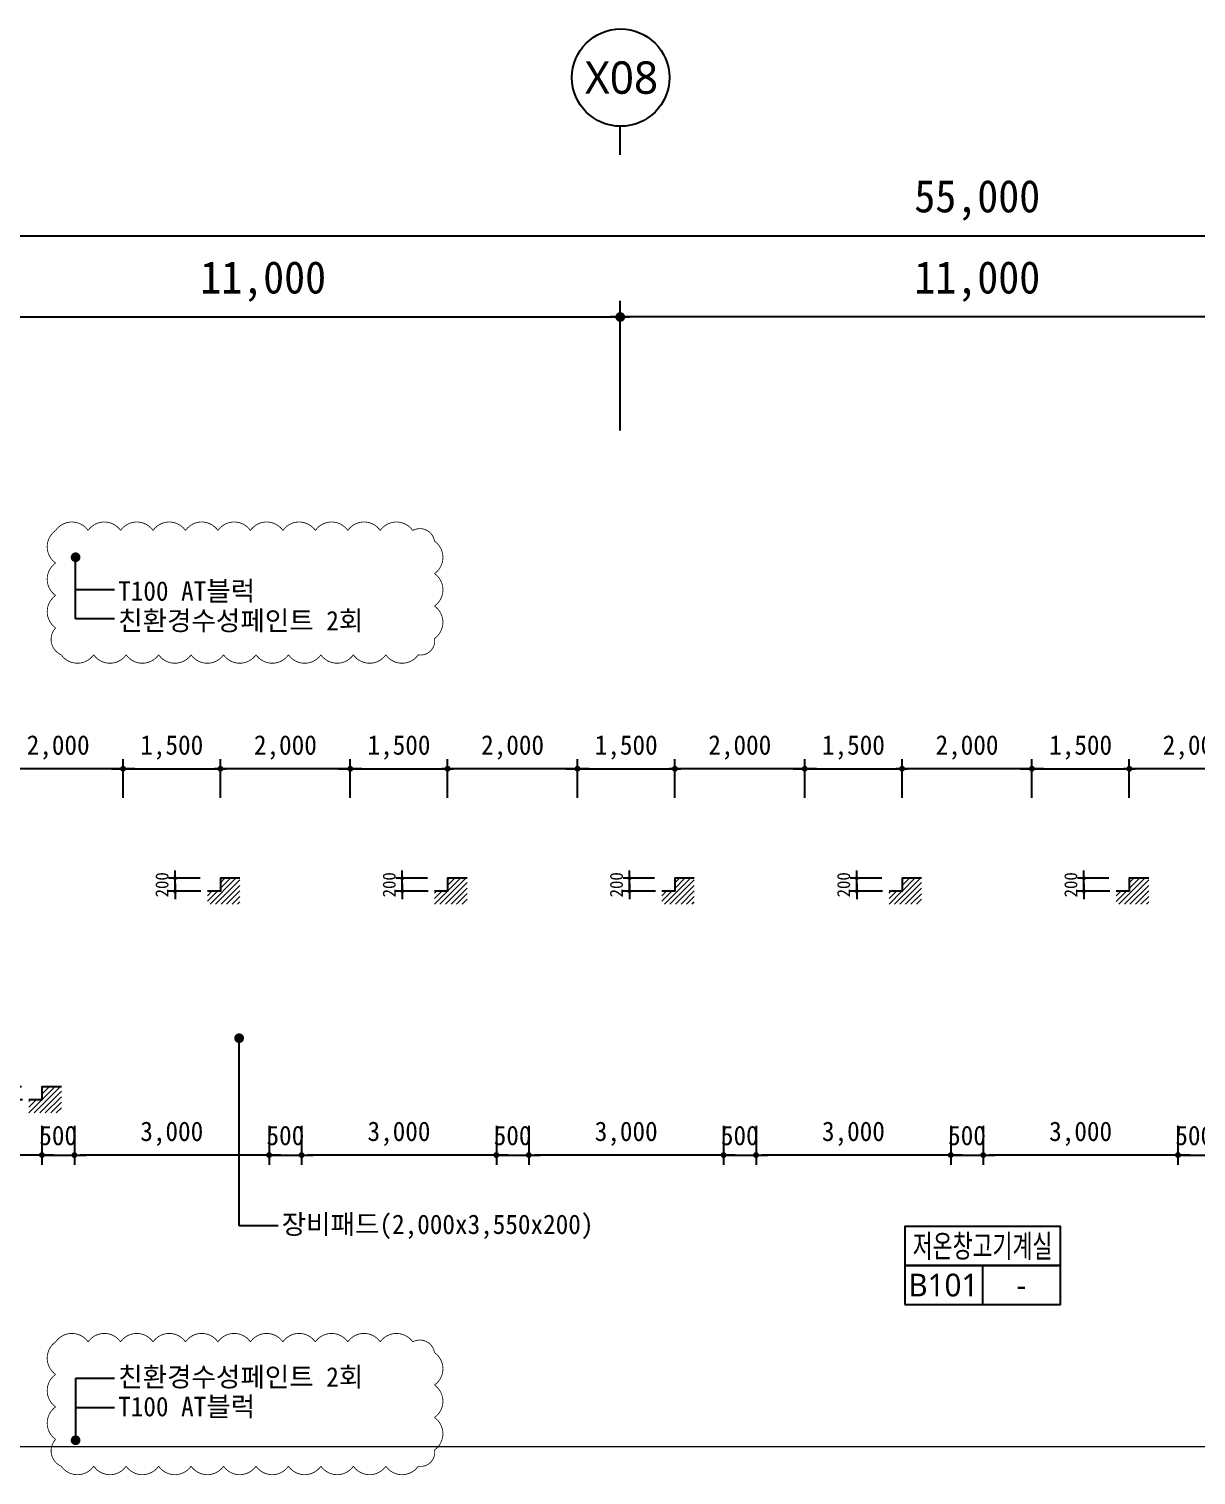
# Model space of a CAD drawing. Header units: inches. Extents: x 3675 to 732988, y -33059 to 70575.
# Drawn here: x 348255 to 366234, y 46551 to 68825 of the extents above; entities that cross this region are included whole.
import ezdxf
from ezdxf.enums import TextEntityAlignment as Align

# ---------------------------------------------------------------- set-up
doc = ezdxf.new("R2010")
doc.units = ezdxf.units.IN
doc.header["$MEASUREMENT"] = 0
doc.linetypes.add('CEN', pattern=[62, 60, -1, 0, -1])
doc.layers.get('0').update_dxf_attribs({"linetype": 'CONTINUOUS'})
for name, color, linetype, lineweight in [('A-AXIS-BUBL', 7, 'CONTINUOUS', 25), ('A-AXIS-LINE', 1, 'CEN', 15), ('A-DIMS', 7, 'CONTINUOUS', 25), ('A-MKXS-LEAD', 7, 'CONTINUOUS', 25), ('A-MKXS-TEXT1', 3, 'CONTINUOUS', 25), ('A-MKXX-NAME', 3, 'CONTINUOUS', 25), ('A-MKXX-SYMB', 7, 'CONTINUOUS', 25), ('A-XXXX-HATC', 8, 'CONTINUOUS', 18), ('A-XXXX-SYMB', 7, 'CONTINUOUS', 25), ('A-XXXX-TXT2', 3, 'CONTINUOUS', 25), ('REV-202205', 20, 'CONTINUOUS', 25)]:
    doc.layers.add(name, color=color, linetype=linetype, lineweight=lineweight)
doc.styles.add('HY울릉도L', font='H2GTRE.TTF')
doc.styles.add('돋움체', font='')
doc.styles.add('맑은고딕', font='malgun.ttf')
doc.styles.get('돋움체').set_extended_font_data('DotumChe')
doc.dimstyles.new('CDIM', dxfattribs={"dimtxt": 2, "dimasz": 0.6, "dimexe": 1, "dimexo": 1, "dimgap": 1, "dimtad": 1, "dimdec": 0, "dimrnd": 0.5, "dimzin": 0, "dimdsep": 32, "dimlunit": 6, "dimtxsty": 'HY울릉도L', "dimblk1": '_CIDOT', "dimblk2": '_CIDOT', "dimsah": 1, "dimcen": 4.5, "dimclrd": 2, "dimclre": 2, "dimclrt": 7, "dimadec": 0, "dimazin": 0, "dimtfac": 1, "dimtdec": 0, "dimtix": 1, "dimtmove": 2, "dimatfit": 1, "dimldrblk": '_CIDOT', "dimfxl": 1, "dimtolj": 1, "dimtzin": 0, "dimlwd": -1, "dimarcsym": 0})

# ---------------------------------------------------------------- blocks, each defined once
blk = doc.blocks.new('_CIDOT')
at = {"color": 0, "linetype": 'ByBlock'}
blk.add_line((2, 0), (-1, 0), dxfattribs=at)
at = {"color": 0, "linetype": 'ByBlock', "const_width": 0.5}
blk.add_lwpolyline([(-0.25, 0, 1), (0.25, 0, 1)], format="xyb", close=True, dxfattribs=at)
blk = doc.blocks.new('*D322')
at = {"layer": 'A-DIMS', "lineweight": -2, "transparency": 16777216}
for p, q in [((335363, 62638), (335363, 65888)), ((390363, 62638), (390363, 65888))]:
    blk.add_line(p, q, dxfattribs=at)
at = {"layer": 'A-DIMS', "transparency": 16777216}
blk.add_line((335513, 65638), (390213, 65638), dxfattribs=at)
at = {"layer": 'A-DIMS', "transparency": 16777216, "xscale": 150, "yscale": 150, "zscale": 150, "rotation": 180}
blk.add_blockref('_CIDOT', (335363, 65638), dxfattribs=at)
at = {"layer": 'A-DIMS', "transparency": 16777216, "xscale": 150, "yscale": 150, "zscale": 150}
blk.add_blockref('_CIDOT', (390363, 65638), dxfattribs=at)
at = {"layer": 'A-DIMS', "color": 3, "transparency": 16777216, "insert": (362863, 66185), "char_height": 500, "attachment_point": 5, "style": '돋움체'}
blk.add_mtext('\\A1;55,000', dxfattribs=at)
blk = doc.blocks.new('*D318')
at = {"layer": 'A-DIMS', "lineweight": -2, "transparency": 16777216}
for p, q in [((346363, 62638), (346363, 64638)), ((357363, 62638), (357363, 64638))]:
    blk.add_line(p, q, dxfattribs=at)
at = {"layer": 'A-DIMS', "transparency": 16777216}
blk.add_line((346513, 64388), (357213, 64388), dxfattribs=at)
at = {"layer": 'A-DIMS', "transparency": 16777216, "xscale": 150, "yscale": 150, "zscale": 150, "rotation": 180}
blk.add_blockref('_CIDOT', (346363, 64388), dxfattribs=at)
at = {"layer": 'A-DIMS', "transparency": 16777216, "xscale": 150, "yscale": 150, "zscale": 150}
blk.add_blockref('_CIDOT', (357363, 64388), dxfattribs=at)
at = {"layer": 'A-DIMS', "color": 3, "transparency": 16777216, "insert": (351863, 64935), "char_height": 500, "attachment_point": 5, "style": '돋움체'}
blk.add_mtext('\\A1;11,000', dxfattribs=at)
blk = doc.blocks.new('*D320')
at = {"layer": 'A-DIMS', "lineweight": -2, "transparency": 16777216}
for p, q in [((357363, 62638), (357363, 64638)), ((368363, 62638), (368363, 64638))]:
    blk.add_line(p, q, dxfattribs=at)
at = {"layer": 'A-DIMS', "transparency": 16777216}
blk.add_line((368213, 64388), (357513, 64388), dxfattribs=at)
at = {"layer": 'A-DIMS', "transparency": 16777216, "xscale": 150, "yscale": 150, "zscale": 150, "rotation": 180}
blk.add_blockref('_CIDOT', (357363, 64388), dxfattribs=at)
at = {"layer": 'A-DIMS', "transparency": 16777216, "xscale": 150, "yscale": 150, "zscale": 150}
blk.add_blockref('_CIDOT', (368363, 64388), dxfattribs=at)
at = {"layer": 'A-DIMS', "color": 3, "transparency": 16777216, "insert": (362863, 64935), "char_height": 500, "attachment_point": 5, "style": '돋움체'}
blk.add_mtext('\\A1;11,000', dxfattribs=at)
blk = doc.blocks.new('*D348')
at = {"layer": 'A-DIMS', "lineweight": -2, "transparency": 16777216}
for p, q in [((347705, 56980), (347705, 57580)), ((349705, 56980), (349705, 57580))]:
    blk.add_line(p, q, dxfattribs=at)
at = {"layer": 'A-DIMS', "transparency": 16777216}
blk.add_line((349615, 57430), (347795, 57430), dxfattribs=at)
at = {"layer": 'A-DIMS', "transparency": 16777216, "xscale": 90, "yscale": 90, "zscale": 90, "rotation": 180}
blk.add_blockref('_CIDOT', (347705, 57430), dxfattribs=at)
at = {"layer": 'A-DIMS', "transparency": 16777216, "xscale": 90, "yscale": 90, "zscale": 90}
blk.add_blockref('_CIDOT', (349705, 57430), dxfattribs=at)
at = {"layer": 'A-DIMS', "color": 3, "transparency": 16777216, "insert": (348705, 57758), "char_height": 300, "attachment_point": 5, "style": '돋움체'}
blk.add_mtext('\\A1;2,000', dxfattribs=at)
blk = doc.blocks.new('*D349')
at = {"layer": 'A-DIMS', "lineweight": -2, "transparency": 16777216}
for p, q in [((349705, 56980), (349705, 57580)), ((351205, 56980), (351205, 57580))]:
    blk.add_line(p, q, dxfattribs=at)
at = {"layer": 'A-DIMS', "transparency": 16777216}
blk.add_line((349795, 57430), (351115, 57430), dxfattribs=at)
at = {"layer": 'A-DIMS', "transparency": 16777216, "xscale": 90, "yscale": 90, "zscale": 90, "rotation": 180}
blk.add_blockref('_CIDOT', (349705, 57430), dxfattribs=at)
at = {"layer": 'A-DIMS', "transparency": 16777216, "xscale": 90, "yscale": 90, "zscale": 90}
blk.add_blockref('_CIDOT', (351205, 57430), dxfattribs=at)
at = {"layer": 'A-DIMS', "color": 3, "transparency": 16777216, "insert": (350455, 57758), "char_height": 300, "attachment_point": 5, "style": '돋움체'}
blk.add_mtext('\\A1;1,500', dxfattribs=at)
blk = doc.blocks.new('*D350')
at = {"layer": 'A-DIMS', "lineweight": -2, "transparency": 16777216}
for p, q in [((351205, 56980), (351205, 57580)), ((353205, 56980), (353205, 57580))]:
    blk.add_line(p, q, dxfattribs=at)
at = {"layer": 'A-DIMS', "transparency": 16777216}
blk.add_line((353115, 57430), (351295, 57430), dxfattribs=at)
at = {"layer": 'A-DIMS', "transparency": 16777216, "xscale": 90, "yscale": 90, "zscale": 90, "rotation": 180}
blk.add_blockref('_CIDOT', (351205, 57430), dxfattribs=at)
at = {"layer": 'A-DIMS', "transparency": 16777216, "xscale": 90, "yscale": 90, "zscale": 90}
blk.add_blockref('_CIDOT', (353205, 57430), dxfattribs=at)
at = {"layer": 'A-DIMS', "color": 3, "transparency": 16777216, "insert": (352205, 57758), "char_height": 300, "attachment_point": 5, "style": '돋움체'}
blk.add_mtext('\\A1;2,000', dxfattribs=at)
blk = doc.blocks.new('*D351')
at = {"layer": 'A-DIMS', "lineweight": -2, "transparency": 16777216}
for p, q in [((353205, 56980), (353205, 57580)), ((354705, 56980), (354705, 57580))]:
    blk.add_line(p, q, dxfattribs=at)
at = {"layer": 'A-DIMS', "transparency": 16777216}
blk.add_line((353295, 57430), (354615, 57430), dxfattribs=at)
at = {"layer": 'A-DIMS', "transparency": 16777216, "xscale": 90, "yscale": 90, "zscale": 90, "rotation": 180}
blk.add_blockref('_CIDOT', (353205, 57430), dxfattribs=at)
at = {"layer": 'A-DIMS', "transparency": 16777216, "xscale": 90, "yscale": 90, "zscale": 90}
blk.add_blockref('_CIDOT', (354705, 57430), dxfattribs=at)
at = {"layer": 'A-DIMS', "color": 3, "transparency": 16777216, "insert": (353955, 57758), "char_height": 300, "attachment_point": 5, "style": '돋움체'}
blk.add_mtext('\\A1;1,500', dxfattribs=at)
blk = doc.blocks.new('*D352')
at = {"layer": 'A-DIMS', "lineweight": -2, "transparency": 16777216}
for p, q in [((354705, 56980), (354705, 57580)), ((356705, 56980), (356705, 57580))]:
    blk.add_line(p, q, dxfattribs=at)
at = {"layer": 'A-DIMS', "transparency": 16777216}
blk.add_line((356615, 57430), (354795, 57430), dxfattribs=at)
at = {"layer": 'A-DIMS', "transparency": 16777216, "xscale": 90, "yscale": 90, "zscale": 90, "rotation": 180}
blk.add_blockref('_CIDOT', (354705, 57430), dxfattribs=at)
at = {"layer": 'A-DIMS', "transparency": 16777216, "xscale": 90, "yscale": 90, "zscale": 90}
blk.add_blockref('_CIDOT', (356705, 57430), dxfattribs=at)
at = {"layer": 'A-DIMS', "color": 3, "transparency": 16777216, "insert": (355705, 57758), "char_height": 300, "attachment_point": 5, "style": '돋움체'}
blk.add_mtext('\\A1;2,000', dxfattribs=at)
blk = doc.blocks.new('*D620')
at = {"layer": 'A-DIMS', "lineweight": -2, "transparency": 16777216}
for p, q in [((364892, 55743), (364406, 55743)), ((364905, 55543), (364406, 55543))]:
    blk.add_line(p, q, dxfattribs=at)
at = {"layer": 'A-DIMS', "transparency": 16777216}
for p, q in [((364506, 55803), (364506, 55863)), ((364506, 55543), (364506, 55743)), ((364506, 55483), (364506, 55423))]:
    blk.add_line(p, q, dxfattribs=at)
at = {"layer": 'A-DIMS', "transparency": 16777216, "xscale": 60, "yscale": 60, "zscale": 60}
for p, rotation in [((364506, 55743), 270), ((364506, 55543), 90)]:
    blk.add_blockref('_CIDOT', p, dxfattribs=dict(at, rotation=rotation))
at = {"layer": 'A-DIMS', "color": 3, "transparency": 16777216, "insert": (364305, 55643), "char_height": 200, "attachment_point": 5, "rotation": 90, "style": '돋움체'}
blk.add_mtext('\\A1;200', dxfattribs=at)
blk = doc.blocks.new('*D617')
at = {"layer": 'A-DIMS', "lineweight": -2, "transparency": 16777216}
for p, q in [((361392, 55743), (360906, 55743)), ((361405, 55543), (360906, 55543))]:
    blk.add_line(p, q, dxfattribs=at)
at = {"layer": 'A-DIMS', "transparency": 16777216}
for p, q in [((361006, 55803), (361006, 55863)), ((361006, 55543), (361006, 55743)), ((361006, 55483), (361006, 55423))]:
    blk.add_line(p, q, dxfattribs=at)
at = {"layer": 'A-DIMS', "transparency": 16777216, "xscale": 60, "yscale": 60, "zscale": 60}
for p, rotation in [((361006, 55743), 270), ((361006, 55543), 90)]:
    blk.add_blockref('_CIDOT', p, dxfattribs=dict(at, rotation=rotation))
at = {"layer": 'A-DIMS', "color": 3, "transparency": 16777216, "insert": (360805, 55643), "char_height": 200, "attachment_point": 5, "rotation": 90, "style": '돋움체'}
blk.add_mtext('\\A1;200', dxfattribs=at)
blk = doc.blocks.new('*D618')
at = {"layer": 'A-DIMS', "lineweight": -2, "transparency": 16777216}
for p, q in [((357892, 55743), (357406, 55743)), ((357905, 55543), (357406, 55543))]:
    blk.add_line(p, q, dxfattribs=at)
at = {"layer": 'A-DIMS', "transparency": 16777216}
for p, q in [((357506, 55803), (357506, 55863)), ((357506, 55543), (357506, 55743)), ((357506, 55483), (357506, 55423))]:
    blk.add_line(p, q, dxfattribs=at)
at = {"layer": 'A-DIMS', "transparency": 16777216, "xscale": 60, "yscale": 60, "zscale": 60}
for p, rotation in [((357506, 55743), 270), ((357506, 55543), 90)]:
    blk.add_blockref('_CIDOT', p, dxfattribs=dict(at, rotation=rotation))
at = {"layer": 'A-DIMS', "color": 3, "transparency": 16777216, "insert": (357305, 55643), "char_height": 200, "attachment_point": 5, "rotation": 90, "style": '돋움체'}
blk.add_mtext('\\A1;200', dxfattribs=at)
blk = doc.blocks.new('*D619')
at = {"layer": 'A-DIMS', "lineweight": -2, "transparency": 16777216}
for p, q in [((354392, 55743), (353906, 55743)), ((354405, 55543), (353906, 55543))]:
    blk.add_line(p, q, dxfattribs=at)
at = {"layer": 'A-DIMS', "transparency": 16777216}
for p, q in [((354006, 55803), (354006, 55863)), ((354006, 55543), (354006, 55743)), ((354006, 55483), (354006, 55423))]:
    blk.add_line(p, q, dxfattribs=at)
at = {"layer": 'A-DIMS', "transparency": 16777216, "xscale": 60, "yscale": 60, "zscale": 60}
for p, rotation in [((354006, 55743), 270), ((354006, 55543), 90)]:
    blk.add_blockref('_CIDOT', p, dxfattribs=dict(at, rotation=rotation))
at = {"layer": 'A-DIMS', "color": 3, "transparency": 16777216, "insert": (353805, 55643), "char_height": 200, "attachment_point": 5, "rotation": 90, "style": '돋움체'}
blk.add_mtext('\\A1;200', dxfattribs=at)
blk = doc.blocks.new('*D621')
at = {"layer": 'A-DIMS', "lineweight": -2, "transparency": 16777216}
for p, q in [((350892, 55743), (350406, 55743)), ((350905, 55543), (350406, 55543))]:
    blk.add_line(p, q, dxfattribs=at)
at = {"layer": 'A-DIMS', "transparency": 16777216}
for p, q in [((350506, 55803), (350506, 55863)), ((350506, 55543), (350506, 55743)), ((350506, 55483), (350506, 55423))]:
    blk.add_line(p, q, dxfattribs=at)
at = {"layer": 'A-DIMS', "transparency": 16777216, "xscale": 60, "yscale": 60, "zscale": 60}
for p, rotation in [((350506, 55743), 270), ((350506, 55543), 90)]:
    blk.add_blockref('_CIDOT', p, dxfattribs=dict(at, rotation=rotation))
at = {"layer": 'A-DIMS', "color": 3, "transparency": 16777216, "insert": (350305, 55643), "char_height": 200, "attachment_point": 5, "rotation": 90, "style": '돋움체'}
blk.add_mtext('\\A1;200', dxfattribs=at)
blk = doc.blocks.new('*D624')
at = {"layer": 'A-DIMS', "transparency": 16777216}
for p, q in [((347756, 52590), (347756, 52650)), ((347756, 52330), (347756, 52530)), ((347756, 52270), (347756, 52210))]:
    blk.add_line(p, q, dxfattribs=at)
at = {"layer": 'A-DIMS', "lineweight": -2, "transparency": 16777216}
for p, q in [((348142, 52530), (347656, 52530)), ((348155, 52330), (347656, 52330))]:
    blk.add_line(p, q, dxfattribs=at)
at = {"layer": 'A-DIMS', "transparency": 16777216, "xscale": 60, "yscale": 60, "zscale": 60}
for p, rotation in [((347756, 52530), 270), ((347756, 52330), 90)]:
    blk.add_blockref('_CIDOT', p, dxfattribs=dict(at, rotation=rotation))
at = {"layer": 'A-DIMS', "color": 3, "transparency": 16777216, "insert": (347555, 52430), "char_height": 200, "attachment_point": 5, "rotation": 90, "style": '돋움체'}
blk.add_mtext('\\A1;200', dxfattribs=at)
blk = doc.blocks.new('*D630')
at = {"layer": 'A-DIMS', "lineweight": -2, "transparency": 16777216}
for p, q in [((356705, 56980), (356705, 57580)), ((358205, 56980), (358205, 57580))]:
    blk.add_line(p, q, dxfattribs=at)
at = {"layer": 'A-DIMS', "transparency": 16777216}
blk.add_line((356795, 57430), (358115, 57430), dxfattribs=at)
at = {"layer": 'A-DIMS', "transparency": 16777216, "xscale": 90, "yscale": 90, "zscale": 90, "rotation": 180}
blk.add_blockref('_CIDOT', (356705, 57430), dxfattribs=at)
at = {"layer": 'A-DIMS', "transparency": 16777216, "xscale": 90, "yscale": 90, "zscale": 90}
blk.add_blockref('_CIDOT', (358205, 57430), dxfattribs=at)
at = {"layer": 'A-DIMS', "color": 3, "transparency": 16777216, "insert": (357455, 57758), "char_height": 300, "attachment_point": 5, "style": '돋움체'}
blk.add_mtext('\\A1;1,500', dxfattribs=at)
blk = doc.blocks.new('*D631')
at = {"layer": 'A-DIMS', "lineweight": -2, "transparency": 16777216}
for p, q in [((358205, 56980), (358205, 57580)), ((360205, 56980), (360205, 57580))]:
    blk.add_line(p, q, dxfattribs=at)
at = {"layer": 'A-DIMS', "transparency": 16777216}
blk.add_line((360115, 57430), (358295, 57430), dxfattribs=at)
at = {"layer": 'A-DIMS', "transparency": 16777216, "xscale": 90, "yscale": 90, "zscale": 90, "rotation": 180}
blk.add_blockref('_CIDOT', (358205, 57430), dxfattribs=at)
at = {"layer": 'A-DIMS', "transparency": 16777216, "xscale": 90, "yscale": 90, "zscale": 90}
blk.add_blockref('_CIDOT', (360205, 57430), dxfattribs=at)
at = {"layer": 'A-DIMS', "color": 3, "transparency": 16777216, "insert": (359205, 57758), "char_height": 300, "attachment_point": 5, "style": '돋움체'}
blk.add_mtext('\\A1;2,000', dxfattribs=at)
blk = doc.blocks.new('*D632')
at = {"layer": 'A-DIMS', "lineweight": -2, "transparency": 16777216}
for p, q in [((360205, 56980), (360205, 57580)), ((361705, 56980), (361705, 57580))]:
    blk.add_line(p, q, dxfattribs=at)
at = {"layer": 'A-DIMS', "transparency": 16777216}
blk.add_line((360295, 57430), (361615, 57430), dxfattribs=at)
at = {"layer": 'A-DIMS', "transparency": 16777216, "xscale": 90, "yscale": 90, "zscale": 90, "rotation": 180}
blk.add_blockref('_CIDOT', (360205, 57430), dxfattribs=at)
at = {"layer": 'A-DIMS', "transparency": 16777216, "xscale": 90, "yscale": 90, "zscale": 90}
blk.add_blockref('_CIDOT', (361705, 57430), dxfattribs=at)
at = {"layer": 'A-DIMS', "color": 3, "transparency": 16777216, "insert": (360955, 57758), "char_height": 300, "attachment_point": 5, "style": '돋움체'}
blk.add_mtext('\\A1;1,500', dxfattribs=at)
blk = doc.blocks.new('*D633')
at = {"layer": 'A-DIMS', "lineweight": -2, "transparency": 16777216}
for p, q in [((361705, 56980), (361705, 57580)), ((363705, 56980), (363705, 57580))]:
    blk.add_line(p, q, dxfattribs=at)
at = {"layer": 'A-DIMS', "transparency": 16777216}
blk.add_line((363615, 57430), (361795, 57430), dxfattribs=at)
at = {"layer": 'A-DIMS', "transparency": 16777216, "xscale": 90, "yscale": 90, "zscale": 90, "rotation": 180}
blk.add_blockref('_CIDOT', (361705, 57430), dxfattribs=at)
at = {"layer": 'A-DIMS', "transparency": 16777216, "xscale": 90, "yscale": 90, "zscale": 90}
blk.add_blockref('_CIDOT', (363705, 57430), dxfattribs=at)
at = {"layer": 'A-DIMS', "color": 3, "transparency": 16777216, "insert": (362705, 57758), "char_height": 300, "attachment_point": 5, "style": '돋움체'}
blk.add_mtext('\\A1;2,000', dxfattribs=at)
blk = doc.blocks.new('*D634')
at = {"layer": 'A-DIMS', "lineweight": -2, "transparency": 16777216}
for p, q in [((363705, 56980), (363705, 57580)), ((365205, 56980), (365205, 57580))]:
    blk.add_line(p, q, dxfattribs=at)
at = {"layer": 'A-DIMS', "transparency": 16777216}
blk.add_line((363795, 57430), (365115, 57430), dxfattribs=at)
at = {"layer": 'A-DIMS', "transparency": 16777216, "xscale": 90, "yscale": 90, "zscale": 90, "rotation": 180}
blk.add_blockref('_CIDOT', (363705, 57430), dxfattribs=at)
at = {"layer": 'A-DIMS', "transparency": 16777216, "xscale": 90, "yscale": 90, "zscale": 90}
blk.add_blockref('_CIDOT', (365205, 57430), dxfattribs=at)
at = {"layer": 'A-DIMS', "color": 3, "transparency": 16777216, "insert": (364455, 57758), "char_height": 300, "attachment_point": 5, "style": '돋움체'}
blk.add_mtext('\\A1;1,500', dxfattribs=at)
blk = doc.blocks.new('*D635')
at = {"layer": 'A-DIMS', "lineweight": -2, "transparency": 16777216}
for p, q in [((365205, 56980), (365205, 57580)), ((367205, 56980), (367205, 57580))]:
    blk.add_line(p, q, dxfattribs=at)
at = {"layer": 'A-DIMS', "transparency": 16777216}
blk.add_line((367115, 57430), (365295, 57430), dxfattribs=at)
at = {"layer": 'A-DIMS', "transparency": 16777216, "xscale": 90, "yscale": 90, "zscale": 90, "rotation": 180}
blk.add_blockref('_CIDOT', (365205, 57430), dxfattribs=at)
at = {"layer": 'A-DIMS', "transparency": 16777216, "xscale": 90, "yscale": 90, "zscale": 90}
blk.add_blockref('_CIDOT', (367205, 57430), dxfattribs=at)
at = {"layer": 'A-DIMS', "color": 3, "transparency": 16777216, "insert": (366205, 57758), "char_height": 300, "attachment_point": 5, "style": '돋움체'}
blk.add_mtext('\\A1;2,000', dxfattribs=at)
blk = doc.blocks.new('*D644')
at = {"layer": 'A-DIMS', "lineweight": -2, "transparency": 16777216}
for p, q in [((346363, 51930), (346363, 51330)), ((348455, 51930), (348455, 51330))]:
    blk.add_line(p, q, dxfattribs=at)
at = {"layer": 'A-DIMS', "transparency": 16777216}
blk.add_line((348365, 51480), (346453, 51480), dxfattribs=at)
at = {"layer": 'A-DIMS', "transparency": 16777216, "xscale": 90, "yscale": 90, "zscale": 90, "rotation": 180}
blk.add_blockref('_CIDOT', (346363, 51480), dxfattribs=at)
at = {"layer": 'A-DIMS', "transparency": 16777216, "xscale": 90, "yscale": 90, "zscale": 90}
blk.add_blockref('_CIDOT', (348455, 51480), dxfattribs=at)
at = {"layer": 'A-DIMS', "color": 3, "transparency": 16777216, "insert": (347409, 51808), "char_height": 300, "attachment_point": 5, "style": '돋움체'}
blk.add_mtext('\\A1;2,092', dxfattribs=at)
blk = doc.blocks.new('*D645')
at = {"layer": 'A-DIMS', "lineweight": -2, "transparency": 16777216}
for p, q in [((348455, 51930), (348455, 51330)), ((348955, 51930), (348955, 51330))]:
    blk.add_line(p, q, dxfattribs=at)
at = {"layer": 'A-DIMS', "transparency": 16777216}
for p, q in [((348365, 51480), (348275, 51480)), ((348455, 51480), (348955, 51480)), ((349045, 51480), (349135, 51480))]:
    blk.add_line(p, q, dxfattribs=at)
at = {"layer": 'A-DIMS', "transparency": 16777216, "xscale": 90, "yscale": 90, "zscale": 90}
blk.add_blockref('_CIDOT', (348455, 51480), dxfattribs=at)
at = {"layer": 'A-DIMS', "transparency": 16777216, "xscale": 90, "yscale": 90, "zscale": 90, "rotation": 180}
blk.add_blockref('_CIDOT', (348955, 51480), dxfattribs=at)
at = {"layer": 'A-DIMS', "color": 3, "transparency": 16777216, "insert": (348705, 51780), "char_height": 300, "attachment_point": 5, "style": '돋움체'}
blk.add_mtext('\\A1;500', dxfattribs=at)
blk = doc.blocks.new('*D646')
at = {"layer": 'A-DIMS', "lineweight": -2, "transparency": 16777216}
for p, q in [((348955, 51930), (348955, 51330)), ((351955, 51930), (351955, 51330))]:
    blk.add_line(p, q, dxfattribs=at)
at = {"layer": 'A-DIMS', "transparency": 16777216}
blk.add_line((351865, 51480), (349045, 51480), dxfattribs=at)
at = {"layer": 'A-DIMS', "transparency": 16777216, "xscale": 90, "yscale": 90, "zscale": 90, "rotation": 180}
blk.add_blockref('_CIDOT', (348955, 51480), dxfattribs=at)
at = {"layer": 'A-DIMS', "transparency": 16777216, "xscale": 90, "yscale": 90, "zscale": 90}
blk.add_blockref('_CIDOT', (351955, 51480), dxfattribs=at)
at = {"layer": 'A-DIMS', "color": 3, "transparency": 16777216, "insert": (350455, 51808), "char_height": 300, "attachment_point": 5, "style": '돋움체'}
blk.add_mtext('\\A1;3,000', dxfattribs=at)
blk = doc.blocks.new('*D647')
at = {"layer": 'A-DIMS', "lineweight": -2, "transparency": 16777216}
for p, q in [((351955, 51930), (351955, 51330)), ((352455, 51930), (352455, 51330))]:
    blk.add_line(p, q, dxfattribs=at)
at = {"layer": 'A-DIMS', "transparency": 16777216}
for p, q in [((351865, 51480), (351775, 51480)), ((351955, 51480), (352455, 51480)), ((352545, 51480), (352635, 51480))]:
    blk.add_line(p, q, dxfattribs=at)
at = {"layer": 'A-DIMS', "transparency": 16777216, "xscale": 90, "yscale": 90, "zscale": 90}
blk.add_blockref('_CIDOT', (351955, 51480), dxfattribs=at)
at = {"layer": 'A-DIMS', "transparency": 16777216, "xscale": 90, "yscale": 90, "zscale": 90, "rotation": 180}
blk.add_blockref('_CIDOT', (352455, 51480), dxfattribs=at)
at = {"layer": 'A-DIMS', "color": 3, "transparency": 16777216, "insert": (352205, 51780), "char_height": 300, "attachment_point": 5, "style": '돋움체'}
blk.add_mtext('\\A1;500', dxfattribs=at)
blk = doc.blocks.new('*D648')
at = {"layer": 'A-DIMS', "lineweight": -2, "transparency": 16777216}
for p, q in [((352455, 51930), (352455, 51330)), ((355455, 51930), (355455, 51330))]:
    blk.add_line(p, q, dxfattribs=at)
at = {"layer": 'A-DIMS', "transparency": 16777216}
blk.add_line((355365, 51480), (352545, 51480), dxfattribs=at)
at = {"layer": 'A-DIMS', "transparency": 16777216, "xscale": 90, "yscale": 90, "zscale": 90, "rotation": 180}
blk.add_blockref('_CIDOT', (352455, 51480), dxfattribs=at)
at = {"layer": 'A-DIMS', "transparency": 16777216, "xscale": 90, "yscale": 90, "zscale": 90}
blk.add_blockref('_CIDOT', (355455, 51480), dxfattribs=at)
at = {"layer": 'A-DIMS', "color": 3, "transparency": 16777216, "insert": (353955, 51808), "char_height": 300, "attachment_point": 5, "style": '돋움체'}
blk.add_mtext('\\A1;3,000', dxfattribs=at)
blk = doc.blocks.new('*D649')
at = {"layer": 'A-DIMS', "lineweight": -2, "transparency": 16777216}
for p, q in [((355455, 51930), (355455, 51330)), ((355955, 51930), (355955, 51330))]:
    blk.add_line(p, q, dxfattribs=at)
at = {"layer": 'A-DIMS', "transparency": 16777216}
for p, q in [((355365, 51480), (355275, 51480)), ((355455, 51480), (355955, 51480)), ((356045, 51480), (356135, 51480))]:
    blk.add_line(p, q, dxfattribs=at)
at = {"layer": 'A-DIMS', "transparency": 16777216, "xscale": 90, "yscale": 90, "zscale": 90}
blk.add_blockref('_CIDOT', (355455, 51480), dxfattribs=at)
at = {"layer": 'A-DIMS', "transparency": 16777216, "xscale": 90, "yscale": 90, "zscale": 90, "rotation": 180}
blk.add_blockref('_CIDOT', (355955, 51480), dxfattribs=at)
at = {"layer": 'A-DIMS', "color": 3, "transparency": 16777216, "insert": (355705, 51780), "char_height": 300, "attachment_point": 5, "style": '돋움체'}
blk.add_mtext('\\A1;500', dxfattribs=at)
blk = doc.blocks.new('*D650')
at = {"layer": 'A-DIMS', "lineweight": -2, "transparency": 16777216}
for p, q in [((355955, 51930), (355955, 51330)), ((358955, 51930), (358955, 51330))]:
    blk.add_line(p, q, dxfattribs=at)
at = {"layer": 'A-DIMS', "transparency": 16777216}
blk.add_line((358865, 51480), (356045, 51480), dxfattribs=at)
at = {"layer": 'A-DIMS', "transparency": 16777216, "xscale": 90, "yscale": 90, "zscale": 90, "rotation": 180}
blk.add_blockref('_CIDOT', (355955, 51480), dxfattribs=at)
at = {"layer": 'A-DIMS', "transparency": 16777216, "xscale": 90, "yscale": 90, "zscale": 90}
blk.add_blockref('_CIDOT', (358955, 51480), dxfattribs=at)
at = {"layer": 'A-DIMS', "color": 3, "transparency": 16777216, "insert": (357455, 51808), "char_height": 300, "attachment_point": 5, "style": '돋움체'}
blk.add_mtext('\\A1;3,000', dxfattribs=at)
blk = doc.blocks.new('*D651')
at = {"layer": 'A-DIMS', "lineweight": -2, "transparency": 16777216}
for p, q in [((358955, 51930), (358955, 51330)), ((359455, 51930), (359455, 51330))]:
    blk.add_line(p, q, dxfattribs=at)
at = {"layer": 'A-DIMS', "transparency": 16777216}
for p, q in [((358865, 51480), (358775, 51480)), ((358955, 51480), (359455, 51480)), ((359545, 51480), (359635, 51480))]:
    blk.add_line(p, q, dxfattribs=at)
at = {"layer": 'A-DIMS', "transparency": 16777216, "xscale": 90, "yscale": 90, "zscale": 90}
blk.add_blockref('_CIDOT', (358955, 51480), dxfattribs=at)
at = {"layer": 'A-DIMS', "transparency": 16777216, "xscale": 90, "yscale": 90, "zscale": 90, "rotation": 180}
blk.add_blockref('_CIDOT', (359455, 51480), dxfattribs=at)
at = {"layer": 'A-DIMS', "color": 3, "transparency": 16777216, "insert": (359205, 51780), "char_height": 300, "attachment_point": 5, "style": '돋움체'}
blk.add_mtext('\\A1;500', dxfattribs=at)
blk = doc.blocks.new('*D652')
at = {"layer": 'A-DIMS', "lineweight": -2, "transparency": 16777216}
for p, q in [((359455, 51930), (359455, 51330)), ((362455, 51930), (362455, 51330))]:
    blk.add_line(p, q, dxfattribs=at)
at = {"layer": 'A-DIMS', "transparency": 16777216}
blk.add_line((362365, 51480), (359545, 51480), dxfattribs=at)
at = {"layer": 'A-DIMS', "transparency": 16777216, "xscale": 90, "yscale": 90, "zscale": 90, "rotation": 180}
blk.add_blockref('_CIDOT', (359455, 51480), dxfattribs=at)
at = {"layer": 'A-DIMS', "transparency": 16777216, "xscale": 90, "yscale": 90, "zscale": 90}
blk.add_blockref('_CIDOT', (362455, 51480), dxfattribs=at)
at = {"layer": 'A-DIMS', "color": 3, "transparency": 16777216, "insert": (360955, 51808), "char_height": 300, "attachment_point": 5, "style": '돋움체'}
blk.add_mtext('\\A1;3,000', dxfattribs=at)
blk = doc.blocks.new('*D653')
at = {"layer": 'A-DIMS', "lineweight": -2, "transparency": 16777216}
for p, q in [((362455, 51930), (362455, 51330)), ((362955, 51930), (362955, 51330))]:
    blk.add_line(p, q, dxfattribs=at)
at = {"layer": 'A-DIMS', "transparency": 16777216}
for p, q in [((362365, 51480), (362275, 51480)), ((362455, 51480), (362955, 51480)), ((363045, 51480), (363135, 51480))]:
    blk.add_line(p, q, dxfattribs=at)
at = {"layer": 'A-DIMS', "transparency": 16777216, "xscale": 90, "yscale": 90, "zscale": 90}
blk.add_blockref('_CIDOT', (362455, 51480), dxfattribs=at)
at = {"layer": 'A-DIMS', "transparency": 16777216, "xscale": 90, "yscale": 90, "zscale": 90, "rotation": 180}
blk.add_blockref('_CIDOT', (362955, 51480), dxfattribs=at)
at = {"layer": 'A-DIMS', "color": 3, "transparency": 16777216, "insert": (362705, 51780), "char_height": 300, "attachment_point": 5, "style": '돋움체'}
blk.add_mtext('\\A1;500', dxfattribs=at)
blk = doc.blocks.new('*D654')
at = {"layer": 'A-DIMS', "lineweight": -2, "transparency": 16777216}
for p, q in [((362955, 51930), (362955, 51330)), ((365955, 51930), (365955, 51330))]:
    blk.add_line(p, q, dxfattribs=at)
at = {"layer": 'A-DIMS', "transparency": 16777216}
blk.add_line((365865, 51480), (363045, 51480), dxfattribs=at)
at = {"layer": 'A-DIMS', "transparency": 16777216, "xscale": 90, "yscale": 90, "zscale": 90, "rotation": 180}
blk.add_blockref('_CIDOT', (362955, 51480), dxfattribs=at)
at = {"layer": 'A-DIMS', "transparency": 16777216, "xscale": 90, "yscale": 90, "zscale": 90}
blk.add_blockref('_CIDOT', (365955, 51480), dxfattribs=at)
at = {"layer": 'A-DIMS', "color": 3, "transparency": 16777216, "insert": (364455, 51808), "char_height": 300, "attachment_point": 5, "style": '돋움체'}
blk.add_mtext('\\A1;3,000', dxfattribs=at)
blk = doc.blocks.new('*D655')
at = {"layer": 'A-DIMS', "lineweight": -2, "transparency": 16777216}
for p, q in [((365955, 51930), (365955, 51330)), ((366455, 51930), (366455, 51330))]:
    blk.add_line(p, q, dxfattribs=at)
at = {"layer": 'A-DIMS', "transparency": 16777216}
for p, q in [((365865, 51480), (365775, 51480)), ((365955, 51480), (366455, 51480)), ((366545, 51480), (366635, 51480))]:
    blk.add_line(p, q, dxfattribs=at)
at = {"layer": 'A-DIMS', "transparency": 16777216, "xscale": 90, "yscale": 90, "zscale": 90}
blk.add_blockref('_CIDOT', (365955, 51480), dxfattribs=at)
at = {"layer": 'A-DIMS', "transparency": 16777216, "xscale": 90, "yscale": 90, "zscale": 90, "rotation": 180}
blk.add_blockref('_CIDOT', (366455, 51480), dxfattribs=at)
at = {"layer": 'A-DIMS', "color": 3, "transparency": 16777216, "insert": (366205, 51780), "char_height": 300, "attachment_point": 5, "style": '돋움체'}
blk.add_mtext('\\A1;500', dxfattribs=at)

msp = doc.modelspace()

# ---------------------------------------------------------------- hatches: boundary and pattern name
at = {"layer": 'A-XXXX-HATC'}
h = msp.add_hatch(dxfattribs=at)
h.set_pattern_fill('BRICK', color=256, scale=60.000001, style=0)
h.set_pattern_definition([(45, (265141.216, -24789.345), (-42.426407, 42.426407), [])])
h.paths.add_polyline_path([(351504.6, 55343.5), (351504.6, 55743.5), (351204.6, 55743.5), (351204.6, 55543.5), (351004.6, 55543.5), (351004.6, 55343.5)])
h = msp.add_hatch(dxfattribs=at)
h.set_pattern_fill('BRICK', color=256, scale=60.000001, style=0)
h.set_pattern_definition([(45, (261641.216, -24789.345), (-42.426407, 42.426407), [])])
h.paths.add_polyline_path([(355004.6, 55343.5), (355004.6, 55743.5), (354704.6, 55743.5), (354704.6, 55543.5), (354504.6, 55543.5), (354504.6, 55343.5)])
h = msp.add_hatch(dxfattribs=at)
h.set_pattern_fill('BRICK', color=256, scale=60.000001, style=0)
h.set_pattern_definition([(45, (258141.216, -24789.345), (-42.426407, 42.426407), [])])
h.paths.add_polyline_path([(358504.6, 55343.5), (358504.6, 55743.5), (358204.6, 55743.5), (358204.6, 55543.5), (358004.6, 55543.5), (358004.6, 55343.5)])
h = msp.add_hatch(dxfattribs=at)
h.set_pattern_fill('BRICK', color=256, scale=60.000001, style=0)
h.set_pattern_definition([(45, (254641.216, -24789.345), (-42.426407, 42.426407), [])])
h.paths.add_polyline_path([(362004.6, 55343.5), (362004.6, 55743.5), (361704.6, 55743.5), (361704.6, 55543.5), (361504.6, 55543.5), (361504.6, 55343.5)])
h = msp.add_hatch(dxfattribs=at)
h.set_pattern_fill('BRICK', color=256, scale=60.000001, style=0)
h.set_pattern_definition([(45, (251141.216, -24789.345), (-42.426407, 42.426407), [])])
h.paths.add_polyline_path([(365504.6, 55343.5), (365504.6, 55743.5), (365204.6, 55743.5), (365204.6, 55543.5), (365004.6, 55543.5), (365004.6, 55343.5)])
h = msp.add_hatch(dxfattribs=at)
h.set_pattern_fill('BRICK', color=256, scale=60.000001, style=0)
h.set_pattern_definition([(45, (269391.216, -28003.216), (-42.426407, 42.426407), [])])
h.paths.add_polyline_path([(348754.6, 52129.6), (348754.6, 52529.6), (348454.6, 52529.6), (348454.6, 52329.6), (348254.6, 52329.6), (348254.6, 52129.6)])

# ---------------------------------------------------------------- linework, layer by layer
for p, q in [((348973.7, 59737.5), (348973.7, 60687.5)), ((349573.7, 60187.5), (348973.7, 60187.5)), ((349573.7, 59737.5), (348973.7, 59737.5)), ((351492.8, 50388.9), (351492.8, 53279.6)), ((352092.8, 50388.9), (351492.8, 50388.9)), ((349573.7, 48037.5), (348973.7, 48037.5)), ((348973.7, 48037.5), (348973.7, 47087.5)), ((349573.7, 47587.5), (348973.7, 47587.5))]:
    msp.add_line(p, q)
at = {"layer": 'A-AXIS-BUBL', "ltscale": 0.2}
msp.add_line((357362.5, 66887.5), (357362.5, 67325), dxfattribs=at)
msp.add_circle((357369.9, 68075), 750, dxfattribs=at)
at = {"layer": 'A-AXIS-LINE'}
msp.add_line((390912.5, 46987.5), (333362.5, 46987.5), dxfattribs=at)
at = {"layer": 'A-MKXS-LEAD', "const_width": 75}
for points in [[(348936.2, 60687.5, 1), (349011.2, 60687.5, 1)], [(351455.3, 53279.6, 1), (351530.3, 53279.6, 1)], [(348936.2, 47087.5, -1), (349011.2, 47087.5, -1)]]:
    msp.add_lwpolyline(points, format="xyb", close=True, dxfattribs=at)
at = {"layer": 'A-MKXX-SYMB'}
msp.add_line((362944.7, 49778.3), (362944.7, 49178.3), dxfattribs=at)
for points in [[(361744.7, 49778.3), (364144.7, 49778.3), (364144.7, 50378.3), (361744.7, 50378.3)], [(361744.7, 49178.3), (364144.7, 49178.3), (364144.7, 49778.3), (361744.7, 49778.3)]]:
    msp.add_lwpolyline(points, close=True, dxfattribs=at)
at = {"layer": 'A-XXXX-SYMB'}
for points in [[(351504.6, 55743.5), (351354.6, 55743.5), (351204.6, 55743.5), (351204.6, 55543.5), (351004.6, 55543.5)], [(355004.6, 55743.5), (354854.6, 55743.5), (354704.6, 55743.5), (354704.6, 55543.5), (354504.6, 55543.5)], [(358504.6, 55743.5), (358354.6, 55743.5), (358204.6, 55743.5), (358204.6, 55543.5), (358004.6, 55543.5)], [(362004.6, 55743.5), (361854.6, 55743.5), (361704.6, 55743.5), (361704.6, 55543.5), (361504.6, 55543.5)], [(365504.6, 55743.5), (365354.6, 55743.5), (365204.6, 55743.5), (365204.6, 55543.5), (365004.6, 55543.5)], [(348754.6, 52529.6), (348604.6, 52529.6), (348454.6, 52529.6), (348454.6, 52329.6), (348254.6, 52329.6)]]:
    msp.add_lwpolyline(points, dxfattribs=at)
at = {"layer": 'REV-202205', "const_width": 12.5}
for points in [[(348666.4, 61100.4, -0.5205671), (349166.4, 61100.4, -0.5205671), (349666.4, 61100.4, -0.5205671), (350166.4, 61100.4, -0.5205671), (350666.4, 61100.4, -0.5205671), (351166.4, 61100.4, -0.5205671), (351666.4, 61100.4, -0.5205671), (352166.4, 61100.4, -0.5205671), (352666.4, 61100.4, -0.5205671), (353166.4, 61100.4, -0.5205671), (353666.4, 61100.4, -0.5205671), (354166.4, 61100.4, -0.5205671), (354501.9, 60935.9, -0.5205671), (354501.9, 60435.9, -0.5205671), (354501.9, 59935.9, -0.5205671), (354501.9, 59435.9, -0.5205671), (354252.5, 59185.3, -0.5205671), (353752.5, 59185.3, -0.5205671), (353252.5, 59185.3, -0.5205671), (352752.5, 59185.3, -0.5205671), (352252.5, 59185.3, -0.5205671), (351752.5, 59185.3, -0.5205671), (351252.5, 59185.3, -0.5205671), (350752.5, 59185.3, -0.5205671), (350252.5, 59185.3, -0.5205671), (349752.5, 59185.3, -0.5205671), (349252.5, 59185.3, -0.5205671), (348752.5, 59185.3, -0.5205671), (348666.4, 59599.2, -0.5205671), (348666.4, 60099.2, -0.5205671), (348666.4, 60599.2, -0.5205671)], [(348666.4, 48602.6, -0.5205671), (349166.4, 48602.6, -0.5205671), (349666.4, 48602.6, -0.5205671), (350166.4, 48602.6, -0.5205671), (350666.4, 48602.6, -0.5205671), (351166.4, 48602.6, -0.5205671), (351666.4, 48602.6, -0.5205671), (352166.4, 48602.6, -0.5205671), (352666.4, 48602.6, -0.5205671), (353166.4, 48602.6, -0.5205671), (353666.4, 48602.6, -0.5205671), (354166.4, 48602.6, -0.5205671), (354501.9, 48438.1, -0.5205671), (354501.9, 47938.1, -0.5205671), (354501.9, 47438.1, -0.5205671), (354501.9, 46938.1, -0.5205671), (354252.5, 46687.5, -0.5205671), (353752.5, 46687.5, -0.5205671), (353252.5, 46687.5, -0.5205671), (352752.5, 46687.5, -0.5205671), (352252.5, 46687.5, -0.5205671), (351752.5, 46687.5, -0.5205671), (351252.5, 46687.5, -0.5205671), (350752.5, 46687.5, -0.5205671), (350252.5, 46687.5, -0.5205671), (349752.5, 46687.5, -0.5205671), (349252.5, 46687.5, -0.5205671), (348752.5, 46687.5, -0.5205671), (348666.4, 47101.4, -0.5205671), (348666.4, 47601.4, -0.5205671), (348666.4, 48101.4, -0.5205671)]]:
    msp.add_lwpolyline(points, format="xyb", close=True, dxfattribs=at)

# ---------------------------------------------------------------- texts
at = {"layer": 'A-MKXS-TEXT1', "style": '돋움체'}
for s, p in [('T100 AT블럭', (349629.5, 60168.5)), ('친환경수성페인트 2회', (349629.5, 59711.3)), ('장비패드(2,000x3,550x200)', (352148.6, 50414.3)), ('친환경수성페인트 2회', (349629.5, 48063.3)), ('T100 AT블럭', (349629.5, 47606.9))]:
    msp.add_text(s, height=300, dxfattribs=at).set_placement(p, align=Align.MIDDLE_LEFT)
at = {"layer": 'A-MKXX-NAME', "style": '맑은고딕', "width": 0.7}
msp.add_text('저온창고기계실', height=350, dxfattribs=at).set_placement((362944.7, 50078.3), align=Align.MIDDLE_CENTER)
at = {"layer": 'A-MKXX-NAME', "style": '맑은고딕'}
for s, p in [('B101', (362340.9, 49478.3)), ('-', (363540.9, 49478.3))]:
    msp.add_text(s, height=350, dxfattribs=at).set_placement(p, align=Align.MIDDLE_CENTER)
at = {"layer": 'A-XXXX-TXT2', "ltscale": 0.2, "style": '맑은고딕'}
msp.add_text('X08', height=500, dxfattribs=at).set_placement((357383.8, 68075.3), align=Align.MIDDLE_CENTER)

# ---------------------------------------------------------------- dimensions: what is measured, and where the dimension line sits
at = {"layer": 'A-DIMS'}
for base, p1, p2, override, picture, middle in [((390362.5, 65637.5), (335362.5, 62387.5), (390362.5, 62387.5), {"dimscale": 250, "dimtxsty": '돋움체', "dimclrd": 256, "dimclre": 256, "dimclrt": 3}, '*D322', (362862.5, 66185.1)), ((357362.5, 64387.5), (346362.5, 62387.5), (357362.5, 62387.5), {"dimscale": 250, "dimtxsty": '돋움체', "dimclrd": 256, "dimclre": 256, "dimclrt": 3}, '*D318', (351862.5, 64935.1)), ((351204.6, 57429.6), (349704.6, 56829.6), (351204.6, 56829.6), {"dimscale": 150, "dimtxsty": '돋움체', "dimclrd": 256, "dimclre": 256, "dimclrt": 3}, '*D349', (350454.6, 57758.2)), ((354704.6, 57429.6), (353204.6, 56829.6), (354704.6, 56829.6), {"dimscale": 150, "dimtxsty": '돋움체', "dimclrd": 256, "dimclre": 256, "dimclrt": 3}, '*D351', (353954.6, 57758.2)), ((358204.6, 57429.6), (356704.6, 56829.6), (358204.6, 56829.6), {"dimscale": 150, "dimtxsty": '돋움체', "dimclrd": 256, "dimclre": 256, "dimclrt": 3}, '*D630', (357454.6, 57758.2)), ((361704.6, 57429.6), (360204.6, 56829.6), (361704.6, 56829.6), {"dimscale": 150, "dimtxsty": '돋움체', "dimclrd": 256, "dimclre": 256, "dimclrt": 3}, '*D632', (360954.6, 57758.2)), ((365204.6, 57429.6), (363704.6, 56829.6), (365204.6, 56829.6), {"dimscale": 150, "dimtxsty": '돋움체', "dimclrd": 256, "dimclre": 256, "dimclrt": 3}, '*D634', (364454.6, 57758.2)), ((348954.6, 51479.6), (348454.6, 52079.6), (348954.6, 52079.6), {"dimscale": 150, "dimtxsty": '돋움체', "dimclrd": 256, "dimclre": 256, "dimclrt": 3}, '*D645', (348704.6, 51779.8)), ((352454.6, 51479.6), (351954.6, 52079.6), (352454.6, 52079.6), {"dimscale": 150, "dimtxsty": '돋움체', "dimclrd": 256, "dimclre": 256, "dimclrt": 3}, '*D647', (352204.6, 51779.8)), ((355954.6, 51479.6), (355454.6, 52079.6), (355954.6, 52079.6), {"dimscale": 150, "dimtxsty": '돋움체', "dimclrd": 256, "dimclre": 256, "dimclrt": 3}, '*D649', (355704.6, 51779.8)), ((359454.6, 51479.6), (358954.6, 52079.6), (359454.6, 52079.6), {"dimscale": 150, "dimtxsty": '돋움체', "dimclrd": 256, "dimclre": 256, "dimclrt": 3}, '*D651', (359204.6, 51779.8)), ((362954.6, 51479.6), (362454.6, 52079.6), (362954.6, 52079.6), {"dimscale": 150, "dimtxsty": '돋움체', "dimclrd": 256, "dimclre": 256, "dimclrt": 3}, '*D653', (362704.6, 51779.8)), ((366454.6, 51479.6), (365954.6, 52079.6), (366454.6, 52079.6), {"dimscale": 150, "dimtxsty": '돋움체', "dimclrd": 256, "dimclre": 256, "dimclrt": 3}, '*D655', (366204.6, 51779.8))]:
    dim = msp.add_linear_dim(base=base, p1=p1, p2=p2, dimstyle='CDIM', override=override, dxfattribs=at)
    dim.commit()
    dim.dimension.update_dxf_attribs({"geometry": picture, "text_midpoint": middle})
for base, p1, p2, angle, override, picture, middle in [((357362.5, 64387.5), (368362.5, 62387.5), (357362.5, 62387.5), 180, {"dimscale": 250, "dimtxsty": '돋움체', "dimclrd": 256, "dimclre": 256, "dimclrt": 3}, '*D320', (362862.5, 64935.1)), ((347704.6, 57429.6), (349704.6, 56829.6), (347704.6, 56829.6), 180, {"dimscale": 150, "dimtxsty": '돋움체', "dimclrd": 256, "dimclre": 256, "dimclrt": 3}, '*D348', (348704.6, 57758.2)), ((351204.6, 57429.6), (353204.6, 56829.6), (351204.6, 56829.6), 180, {"dimscale": 150, "dimtxsty": '돋움체', "dimclrd": 256, "dimclre": 256, "dimclrt": 3}, '*D350', (352204.6, 57758.2)), ((354704.6, 57429.6), (356704.6, 56829.6), (354704.6, 56829.6), 180, {"dimscale": 150, "dimtxsty": '돋움체', "dimclrd": 256, "dimclre": 256, "dimclrt": 3}, '*D352', (355704.6, 57758.2)), ((358204.6, 57429.6), (360204.6, 56829.6), (358204.6, 56829.6), 180, {"dimscale": 150, "dimtxsty": '돋움체', "dimclrd": 256, "dimclre": 256, "dimclrt": 3}, '*D631', (359204.6, 57758.2)), ((361704.6, 57429.6), (363704.6, 56829.6), (361704.6, 56829.6), 180, {"dimscale": 150, "dimtxsty": '돋움체', "dimclrd": 256, "dimclre": 256, "dimclrt": 3}, '*D633', (362704.6, 57758.2)), ((365204.6, 57429.6), (367204.6, 56829.6), (365204.6, 56829.6), 180, {"dimscale": 150, "dimtxsty": '돋움체', "dimclrd": 256, "dimclre": 256, "dimclrt": 3}, '*D635', (366204.6, 57758.2)), ((350505.6, 55743.5), (351004.6, 55543.5), (350992.4, 55743.5), 90, {"dimscale": 100, "dimtxsty": '돋움체', "dimclrd": 256, "dimclre": 256, "dimclrt": 3}, '*D621', (350305.5, 55643.5)), ((354005.6, 55743.5), (354504.6, 55543.5), (354492.4, 55743.5), 90, {"dimscale": 100, "dimtxsty": '돋움체', "dimclrd": 256, "dimclre": 256, "dimclrt": 3}, '*D619', (353805.5, 55643.5)), ((357505.6, 55743.5), (358004.6, 55543.5), (357992.4, 55743.5), 90, {"dimscale": 100, "dimtxsty": '돋움체', "dimclrd": 256, "dimclre": 256, "dimclrt": 3}, '*D618', (357305.5, 55643.5)), ((361005.6, 55743.5), (361504.6, 55543.5), (361492.4, 55743.5), 90, {"dimscale": 100, "dimtxsty": '돋움체', "dimclrd": 256, "dimclre": 256, "dimclrt": 3}, '*D617', (360805.5, 55643.5)), ((364505.6, 55743.5), (365004.6, 55543.5), (364992.4, 55743.5), 90, {"dimscale": 100, "dimtxsty": '돋움체', "dimclrd": 256, "dimclre": 256, "dimclrt": 3}, '*D620', (364305.5, 55643.5)), ((347755.6, 52529.6), (348254.6, 52329.6), (348242.4, 52529.6), 90, {"dimscale": 100, "dimtxsty": '돋움체', "dimclrd": 256, "dimclre": 256, "dimclrt": 3}, '*D624', (347555.5, 52429.6)), ((346362.5, 51479.6), (348454.6, 52079.6), (346362.5, 52079.6), 180, {"dimscale": 150, "dimtxsty": '돋움체', "dimclrd": 256, "dimclre": 256, "dimclrt": 3}, '*D644', (347408.6, 51808.2)), ((348954.6, 51479.6), (351954.6, 52079.6), (348954.6, 52079.6), 180, {"dimscale": 150, "dimtxsty": '돋움체', "dimclrd": 256, "dimclre": 256, "dimclrt": 3}, '*D646', (350454.6, 51808.2)), ((352454.6, 51479.6), (355454.6, 52079.6), (352454.6, 52079.6), 180, {"dimscale": 150, "dimtxsty": '돋움체', "dimclrd": 256, "dimclre": 256, "dimclrt": 3}, '*D648', (353954.6, 51808.2)), ((355954.6, 51479.6), (358954.6, 52079.6), (355954.6, 52079.6), 180, {"dimscale": 150, "dimtxsty": '돋움체', "dimclrd": 256, "dimclre": 256, "dimclrt": 3}, '*D650', (357454.6, 51808.2)), ((359454.6, 51479.6), (362454.6, 52079.6), (359454.6, 52079.6), 180, {"dimscale": 150, "dimtxsty": '돋움체', "dimclrd": 256, "dimclre": 256, "dimclrt": 3}, '*D652', (360954.6, 51808.2)), ((362954.6, 51479.6), (365954.6, 52079.6), (362954.6, 52079.6), 180, {"dimscale": 150, "dimtxsty": '돋움체', "dimclrd": 256, "dimclre": 256, "dimclrt": 3}, '*D654', (364454.6, 51808.2))]:
    dim = msp.add_linear_dim(base=base, p1=p1, p2=p2, angle=angle, dimstyle='CDIM', override=override, dxfattribs=at)
    dim.commit()
    dim.dimension.update_dxf_attribs({"geometry": picture, "text_midpoint": middle})

doc.saveas('drawing.dxf')
